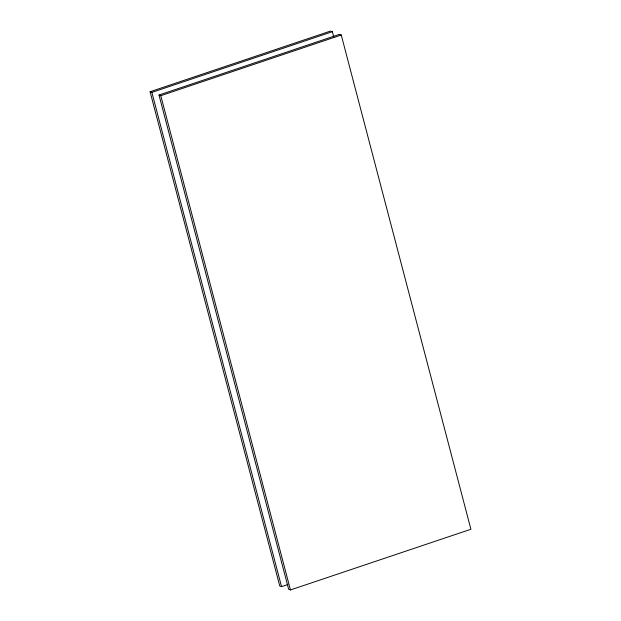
<?xml version="1.0" encoding="UTF-8"?>
<svg xmlns="http://www.w3.org/2000/svg" width="621" height="621" viewBox="0 0 621 621"><rect width="100%" height="100%" fill="white"/><g stroke="black" fill="none" stroke-linecap="round" stroke-linejoin="round"><path stroke-width="0.93" d="M287.942 584.493L281.53 586.651L279.753 585.991L150.088 91.737L330.551 31.05L332.336 31.71L333.811 37.338M150.088 91.737L151.866 92.397L332.336 31.71M158.999 95.036L339.47 34.349L341.247 35.009L470.912 529.263L290.449 589.95L288.664 589.29L158.999 95.036L160.785 95.696L341.247 35.009M160.785 95.696L290.449 589.95M151.866 92.397L281.53 586.651"/></g></svg>
